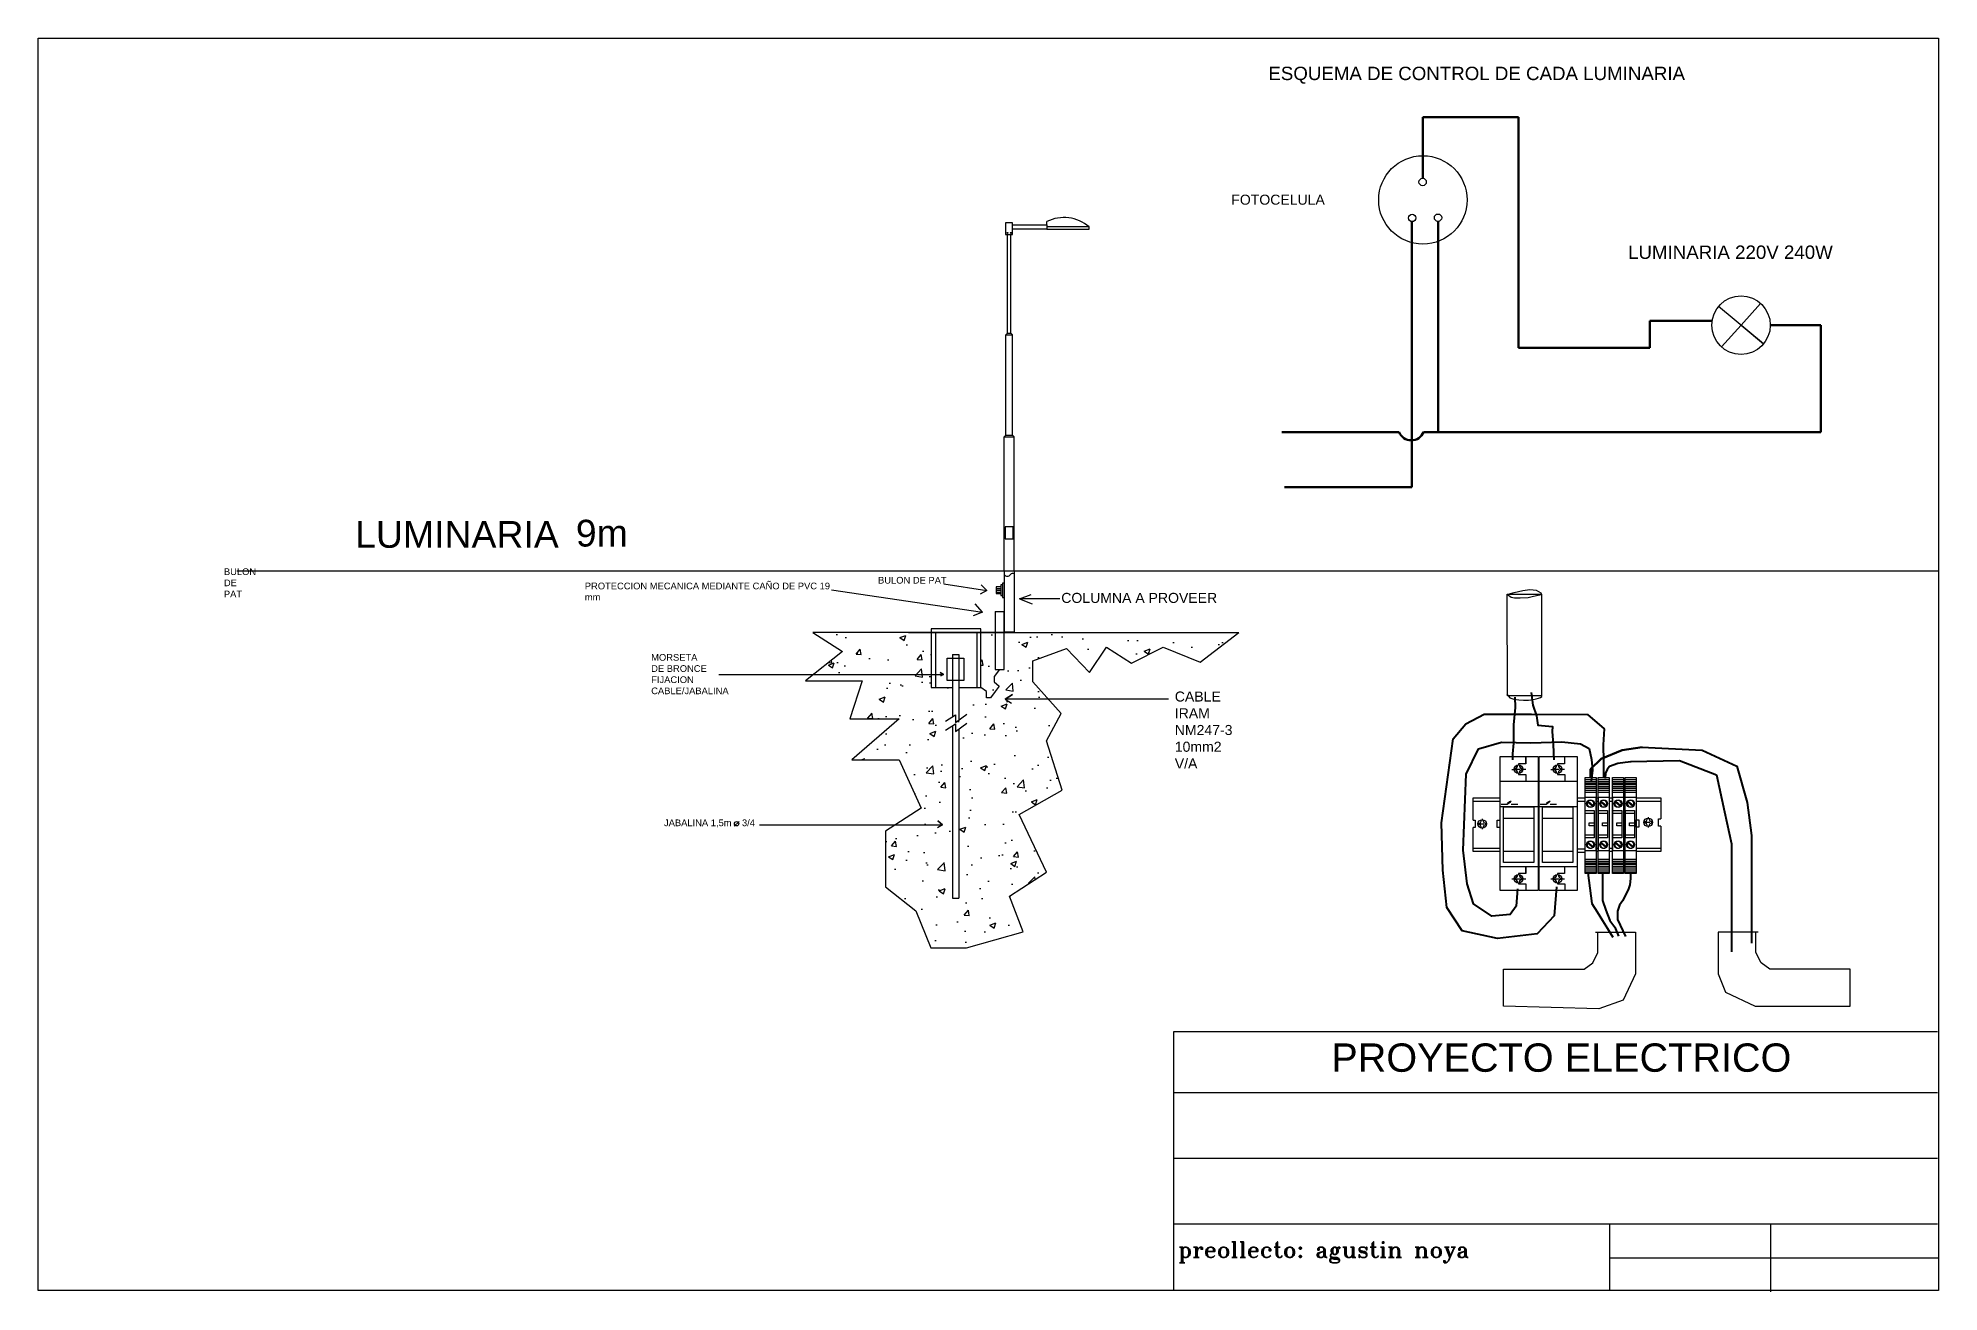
# Model space of a CAD drawing. Header units: millimetres. Extents: x 79 to 604, y 29 to 66.
# Drawn here: x 221.2 to 278, y 29 to 66.5 of the extents above; entities outside this region: 1.
import ezdxf

# ---------------------------------------------------------------- set-up
doc = ezdxf.new("R2010")
doc.units = ezdxf.units.MM
doc.styles.get("Standard").update_dxf_attribs({"font": 'arial.ttf'})

msp = doc.modelspace()

# ---------------------------------------------------------------- hatches: boundary and pattern name
h = msp.add_hatch()
h.set_pattern_fill('AR-CONC', color=256, scale=0.01)
h.paths.add_polyline_path([(251.35, 45.469), (251.79, 46.285), (250.941, 47.227), (250.941, 47.855), (251.947, 48.232), (252.638, 47.51), (253.141, 48.263), (253.896, 47.792), (254.839, 48.263), (255.939, 47.824), (257.103, 48.702), (254.012, 48.702), (249.393, 48.702), (249.393, 47.064), (248.733, 47.064), (248.733, 46.098), (248.733, 46.091), (248.635, 46.018), (248.635, 46.242), (248.542, 46.186), (248.542, 47.064), (247.909, 47.064), (247.909, 48.702), (247.225, 48.702), (244.371, 48.702), (245.252, 48.138), (244.151, 47.259), (245.849, 47.259), (245.472, 46.128), (246.949, 46.128), (245.535, 44.904), (246.949, 44.904), (247.609, 43.46), (246.54, 42.769), (246.54, 41.105), (247.452, 40.383), (247.892, 39.284), (248.961, 39.284), (250.658, 39.755), (250.249, 40.823), (251.35, 41.545), (250.532, 43.271), (251.821, 43.994)])
h.paths.add_polyline_path([(248.733, 40.764), (248.542, 40.764), (248.542, 45.915), (248.635, 45.971), (248.635, 45.747), (248.733, 45.82)], flags=16)

# ---------------------------------------------------------------- linework, layer by layer
at = {"color": 150, "lineweight": 50}
for p, q in [((262.597, 62.275), (262.597, 64.105)), ((265.453, 64.105), (265.453, 57.209)), ((263.05, 60.993), (263.05, 54.697)), ((269.374, 57.209), (269.374, 58.018)), ((269.374, 58.018), (271.237, 58.018)), ((272.976, 57.89), (274.488, 57.89)), ((274.488, 57.89), (274.488, 54.697)), ((265.453, 57.209), (269.374, 57.209)), ((261.885, 54.697), (258.378, 54.697)), ((274.488, 54.697), (262.617, 54.697))]:
    msp.add_line(p, q, dxfattribs=at)
at = {"color": 5, "lineweight": 50}
for p, q in [((262.597, 64.105), (265.453, 64.105)), ((267.608, 44.617), (267.922, 44.93)), ((267.922, 44.93), (268.548, 45.191)), ((268.548, 45.191), (269.15, 45.28)), ((267.608, 44.356), (267.608, 44.617))]:
    msp.add_line(p, q, dxfattribs=at)
for p, q in [((250.336, 60.893), (251.361, 60.893)), ((251.361, 60.893), (251.361, 60.988)), ((251.361, 60.893), (251.361, 60.756)), ((252.623, 60.833), (251.361, 60.833)), ((252.623, 60.756), (252.623, 60.833)), ((250.188, 60.602), (250.288, 60.602)), ((250.188, 57.652), (250.188, 60.602)), ((250.288, 57.652), (250.288, 60.602)), ((251.361, 60.756), (250.336, 60.756)), ((251.361, 60.756), (252.623, 60.756)), ((272.102, 57.89), (272.688, 58.538)), ((272.772, 57.33), (271.431, 58.45)), ((250.138, 57.602), (250.188, 57.652)), ((250.138, 54.602), (250.138, 57.602)), ((250.138, 57.602), (250.338, 57.602)), ((250.188, 57.652), (250.288, 57.652)), ((250.338, 57.602), (250.288, 57.652)), ((250.338, 54.602), (250.338, 57.602)), ((272.102, 57.89), (271.515, 57.242)), ((272.102, 57.89), (272.102, 57.89)), ((272.102, 57.89), (272.102, 57.89)), ((272.102, 57.89), (272.102, 57.89)), ((272.102, 57.89), (272.102, 57.89)), ((272.102, 57.89), (272.102, 57.89)), ((272.102, 57.89), (272.102, 57.89)), ((272.102, 57.89), (272.772, 57.33)), ((250.088, 54.552), (250.138, 54.602)), ((250.088, 50.552), (250.088, 54.552)), ((250.088, 50.552), (250.088, 54.552)), ((250.088, 54.552), (250.388, 54.552)), ((250.138, 54.602), (250.338, 54.602)), ((250.388, 54.552), (250.338, 54.602)), ((250.388, 50.552), (250.388, 54.552)), ((227.157, 50.552), (278.007, 50.552)), ((250.088, 50.552), (250.088, 48.702)), ((250.388, 50.552), (250.388, 48.719)), ((248.284, 50.165), (249.567, 49.957)), ((249.567, 49.957), (249.395, 50.131)), ((249.984, 50.072), (249.85, 50.072)), ((249.85, 50.072), (249.85, 49.867)), ((249.852, 50.02), (249.983, 50.02)), ((250.03, 50.129), (249.984, 50.129)), ((249.984, 50.129), (249.984, 49.815)), ((250.035, 50.128), (250.03, 50.128)), ((250.082, 50.185), (250.035, 50.185)), ((250.035, 50.185), (250.035, 49.755)), ((250.088, 50.185), (250.08, 50.185)), ((244.93, 49.979), (249.436, 49.312)), ((249.436, 49.312), (249.223, 49.56)), ((249.567, 49.957), (249.371, 49.855)), ((249.85, 49.867), (249.984, 49.867)), ((249.853, 49.968), (249.983, 49.968)), ((249.853, 49.91), (249.983, 49.91)), ((249.984, 49.816), (250.035, 49.816)), ((250.035, 49.755), (250.088, 49.755)), ((250.035, 49.755), (250.053, 49.755)), ((250.55, 49.712), (250.897, 49.845)), ((251.753, 49.712), (250.55, 49.712)), ((250.55, 49.712), (250.927, 49.56)), ((249.436, 49.312), (249.156, 49.204)), ((249.436, 49.312), (249.436, 49.312)), ((249.823, 49.337), (250.083, 49.337)), ((247.225, 48.702), (244.371, 48.702)), ((244.371, 48.702), (245.252, 48.138)), ((250.088, 48.702), (247.225, 48.702)), ((247.225, 48.702), (254.012, 48.702)), ((248.037, 48.695), (248.037, 47.07)), ((249.275, 48.699), (249.275, 47.061)), ((250.388, 48.719), (250.088, 48.719)), ((254.012, 48.702), (257.103, 48.702)), ((255.939, 47.824), (257.103, 48.702)), ((245.252, 48.138), (244.151, 47.259)), ((248.542, 48.051), (248.733, 48.051)), ((248.542, 48.051), (248.542, 46.186)), ((248.733, 48.051), (248.733, 46.098)), ((250.941, 47.855), (251.947, 48.232)), ((250.941, 47.227), (250.941, 47.855)), ((251.947, 48.232), (252.638, 47.51)), ((252.638, 47.51), (253.141, 48.263)), ((253.141, 48.263), (253.896, 47.792)), ((253.896, 47.792), (254.839, 48.263)), ((254.839, 48.263), (255.939, 47.824)), ((241.566, 47.453), (248.271, 47.453)), ((244.151, 47.259), (245.849, 47.259)), ((245.849, 47.259), (245.472, 46.128)), ((248.271, 47.453), (248.173, 47.509)), ((248.173, 47.509), (248.271, 47.453)), ((248.271, 47.453), (248.187, 47.397)), ((249.95, 47.597), (249.789, 47.395)), ((249.789, 47.395), (249.789, 47.234)), ((249.789, 47.234), (249.94, 47.103)), ((251.79, 46.285), (250.941, 47.227)), ((249.557, 46.942), (249.393, 47.064)), ((249.557, 46.752), (249.557, 46.942)), ((249.676, 46.752), (249.557, 46.752)), ((249.819, 46.942), (249.676, 46.752)), ((249.94, 47.103), (249.819, 46.942)), ((250.116, 46.716), (250.336, 46.851)), ((250.336, 46.851), (250.116, 46.716)), ((255.001, 46.716), (250.116, 46.716)), ((250.116, 46.716), (250.311, 46.598)), ((245.472, 46.128), (246.949, 46.128)), ((246.949, 46.128), (245.535, 44.904)), ((248.331, 46.06), (248.635, 46.242)), ((248.635, 46.018), (248.967, 46.265)), ((248.635, 46.242), (248.635, 46.018)), ((248.733, 46.098), (248.733, 46.091)), ((251.35, 45.469), (251.79, 46.285)), ((248.331, 45.789), (248.635, 45.971)), ((248.542, 45.915), (248.542, 40.764)), ((248.635, 45.747), (248.967, 45.994)), ((248.635, 45.971), (248.635, 45.747)), ((248.733, 45.82), (248.733, 40.764)), ((251.821, 43.994), (251.35, 45.469)), ((245.535, 44.904), (246.949, 44.904)), ((246.949, 44.904), (247.609, 43.46)), ((265.666, 44.999), (265.666, 44.776)), ((265.67, 44.999), (265.67, 44.776)), ((266.832, 44.999), (266.832, 44.776)), ((265.253, 44.616), (265.318, 44.616)), ((265.257, 44.616), (265.322, 44.616)), ((265.384, 44.62), (265.501, 44.62)), ((265.388, 44.62), (265.505, 44.62)), ((265.666, 44.776), (265.449, 44.776)), ((265.449, 44.776), (265.449, 44.746)), ((265.449, 44.492), (265.449, 44.466)), ((265.449, 44.466), (265.672, 44.466)), ((265.67, 44.776), (265.453, 44.776)), ((265.453, 44.776), (265.453, 44.746)), ((265.453, 44.492), (265.453, 44.466)), ((265.453, 44.466), (265.676, 44.466)), ((265.591, 44.618), (265.665, 44.618)), ((265.595, 44.618), (265.669, 44.618)), ((265.672, 44.466), (265.672, 44.263)), ((265.676, 44.466), (265.676, 44.263)), ((266.42, 44.616), (266.485, 44.616)), ((266.551, 44.62), (266.668, 44.62)), ((266.832, 44.776), (266.615, 44.776)), ((266.615, 44.776), (266.615, 44.746)), ((266.615, 44.492), (266.615, 44.466)), ((266.615, 44.466), (266.838, 44.466)), ((266.758, 44.618), (266.832, 44.618)), ((266.838, 44.466), (266.838, 44.263)), ((267.444, 44.312), (267.772, 44.312)), ((267.837, 44.312), (268.165, 44.312)), ((268.269, 44.312), (268.597, 44.312)), ((268.643, 44.312), (268.97, 44.312)), ((250.532, 43.271), (251.821, 43.994)), ((267.444, 44.254), (267.772, 44.254)), ((267.444, 44.205), (267.772, 44.205)), ((267.444, 44.16), (267.772, 44.16)), ((267.444, 44.105), (267.772, 44.105)), ((267.444, 44.049), (267.772, 44.049)), ((267.444, 43.991), (267.772, 43.991)), ((267.444, 43.936), (267.772, 43.936)), ((267.837, 44.254), (268.165, 44.254)), ((267.837, 44.205), (268.165, 44.205)), ((267.837, 44.16), (268.165, 44.16)), ((267.837, 44.105), (268.165, 44.105)), ((267.837, 44.049), (268.165, 44.049)), ((267.837, 43.991), (268.165, 43.991)), ((267.837, 43.936), (268.165, 43.936)), ((268.269, 44.254), (268.597, 44.254)), ((268.269, 44.205), (268.597, 44.205)), ((268.269, 44.16), (268.597, 44.16)), ((268.269, 44.105), (268.597, 44.105)), ((268.269, 44.049), (268.597, 44.049)), ((268.269, 43.991), (268.597, 43.991)), ((268.269, 43.936), (268.597, 43.936)), ((268.643, 44.254), (268.97, 44.254)), ((268.643, 44.205), (268.97, 44.205)), ((268.643, 44.16), (268.97, 44.16)), ((268.643, 44.105), (268.97, 44.105)), ((268.643, 44.049), (268.97, 44.049)), ((268.643, 43.991), (268.97, 43.991)), ((268.643, 43.936), (268.97, 43.936)), ((247.609, 43.46), (246.54, 42.769)), ((251.35, 41.545), (250.532, 43.271)), ((264.933, 43.573), (265.027, 43.573)), ((264.937, 43.573), (265.031, 43.573)), ((265.027, 43.573), (265.11, 43.573)), ((265.031, 43.573), (265.114, 43.573)), ((265.11, 43.573), (265.235, 43.678)), ((265.114, 43.573), (265.239, 43.678)), ((265.235, 43.574), (265.427, 43.574)), ((265.239, 43.574), (265.431, 43.574)), ((266.1, 43.573), (266.194, 43.573)), ((266.194, 43.573), (266.277, 43.573)), ((266.277, 43.573), (266.401, 43.678)), ((266.401, 43.574), (266.594, 43.574)), ((267.449, 43.304), (267.716, 43.304)), ((267.52, 43.642), (267.672, 43.519)), ((267.537, 43.657), (267.523, 43.64)), ((267.535, 43.66), (267.687, 43.536)), ((267.685, 43.537), (267.67, 43.521)), ((267.842, 43.304), (268.109, 43.304)), ((267.913, 43.642), (268.065, 43.519)), ((267.93, 43.657), (267.915, 43.64)), ((267.927, 43.66), (268.079, 43.536)), ((268.078, 43.537), (268.063, 43.521)), ((268.274, 43.304), (268.541, 43.304)), ((268.345, 43.642), (268.497, 43.519)), ((268.362, 43.657), (268.347, 43.64)), ((268.36, 43.66), (268.512, 43.536)), ((268.51, 43.537), (268.495, 43.521)), ((268.647, 43.304), (268.914, 43.304)), ((268.718, 43.642), (268.87, 43.519)), ((268.735, 43.657), (268.721, 43.64)), ((268.733, 43.66), (268.885, 43.536)), ((268.883, 43.537), (268.868, 43.521)), ((269.328, 43.189), (269.328, 43.16)), ((242.023, 42.914), (242.166, 43.052)), ((242.779, 42.954), (248.241, 42.954)), ((246.54, 42.769), (246.54, 41.105)), ((248.241, 42.954), (248.1, 42.872)), ((248.241, 42.954), (248.108, 43.076)), ((248.108, 43.076), (248.241, 42.954)), ((264.303, 42.983), (264.42, 42.983)), ((264.368, 43.139), (264.368, 43.11)), ((264.368, 42.855), (264.368, 42.83)), ((265.005, 43.153), (265.908, 43.153)), ((265.009, 43.153), (265.912, 43.153)), ((266.172, 43.153), (267.075, 43.153)), ((267.448, 42.66), (267.717, 42.66)), ((267.841, 42.66), (268.11, 42.66)), ((268.273, 42.66), (268.542, 42.66)), ((268.647, 42.66), (268.915, 42.66)), ((269.263, 43.033), (269.38, 43.033)), ((269.328, 42.905), (269.328, 42.879)), ((264.998, 42.174), (265.915, 42.174)), ((265.002, 42.174), (265.919, 42.174)), ((266.165, 42.174), (267.082, 42.174)), ((267.52, 42.415), (267.672, 42.292)), ((267.537, 42.431), (267.523, 42.413)), ((267.535, 42.433), (267.687, 42.309)), ((267.685, 42.311), (267.67, 42.294)), ((267.913, 42.415), (268.065, 42.292)), ((267.93, 42.431), (267.915, 42.413)), ((267.927, 42.433), (268.079, 42.309)), ((268.078, 42.311), (268.063, 42.294)), ((268.345, 42.415), (268.497, 42.292)), ((268.362, 42.431), (268.347, 42.413)), ((268.36, 42.433), (268.512, 42.309)), ((268.51, 42.311), (268.495, 42.294)), ((268.718, 42.415), (268.87, 42.292)), ((268.735, 42.431), (268.721, 42.413)), ((268.733, 42.433), (268.885, 42.309)), ((268.883, 42.311), (268.868, 42.294)), ((250.249, 40.823), (251.35, 41.545)), ((264.907, 41.716), (266.049, 41.716)), ((264.911, 41.716), (266.053, 41.716)), ((265.666, 41.499), (265.449, 41.499)), ((265.449, 41.499), (265.449, 41.47)), ((265.67, 41.499), (265.453, 41.499)), ((265.453, 41.499), (265.453, 41.47)), ((265.666, 41.722), (265.666, 41.499)), ((265.67, 41.722), (265.67, 41.499)), ((266.073, 41.716), (267.216, 41.716)), ((266.832, 41.499), (266.615, 41.499)), ((266.615, 41.499), (266.615, 41.47)), ((266.832, 41.722), (266.832, 41.499)), ((267.444, 41.931), (267.772, 41.931)), ((267.444, 41.872), (267.772, 41.872)), ((267.444, 41.824), (267.772, 41.824)), ((267.444, 41.778), (267.772, 41.778)), ((267.444, 41.723), (267.772, 41.723)), ((267.444, 41.668), (267.772, 41.668)), ((267.444, 41.61), (267.772, 41.61)), ((267.444, 41.555), (267.772, 41.555)), ((267.837, 41.931), (268.165, 41.931)), ((267.837, 41.872), (268.165, 41.872)), ((267.837, 41.824), (268.165, 41.824)), ((267.837, 41.778), (268.165, 41.778)), ((267.837, 41.723), (268.165, 41.723)), ((267.837, 41.668), (268.165, 41.668)), ((267.837, 41.61), (268.165, 41.61)), ((267.837, 41.555), (268.165, 41.555)), ((268.269, 41.931), (268.597, 41.931)), ((268.269, 41.872), (268.597, 41.872)), ((268.269, 41.824), (268.597, 41.824)), ((268.269, 41.778), (268.597, 41.778)), ((268.269, 41.723), (268.597, 41.723)), ((268.269, 41.668), (268.597, 41.668)), ((268.269, 41.61), (268.597, 41.61)), ((268.269, 41.555), (268.597, 41.555)), ((268.643, 41.931), (268.97, 41.931)), ((268.643, 41.872), (268.97, 41.872)), ((268.643, 41.824), (268.97, 41.824)), ((268.643, 41.778), (268.97, 41.778)), ((268.643, 41.723), (268.97, 41.723)), ((268.643, 41.668), (268.97, 41.668)), ((268.643, 41.61), (268.97, 41.61)), ((268.643, 41.555), (268.97, 41.555)), ((246.54, 41.105), (247.452, 40.383)), ((265.253, 41.34), (265.318, 41.34)), ((265.257, 41.34), (265.322, 41.34)), ((265.384, 41.343), (265.501, 41.343)), ((265.388, 41.343), (265.505, 41.343)), ((265.449, 41.215), (265.449, 41.19)), ((265.449, 41.19), (265.672, 41.19)), ((265.453, 41.215), (265.453, 41.19)), ((265.453, 41.19), (265.676, 41.19)), ((265.591, 41.341), (265.665, 41.341)), ((265.595, 41.341), (265.669, 41.341)), ((265.672, 41.19), (265.672, 40.986)), ((265.676, 41.19), (265.676, 40.986)), ((266.42, 41.34), (266.485, 41.34)), ((266.551, 41.343), (266.668, 41.343)), ((266.615, 41.215), (266.615, 41.19)), ((266.615, 41.19), (266.838, 41.19)), ((266.758, 41.341), (266.832, 41.341)), ((266.838, 41.19), (266.838, 40.986)), ((247.452, 40.383), (247.892, 39.284)), ((248.542, 40.764), (248.733, 40.764)), ((250.658, 39.755), (250.249, 40.823)), ((247.892, 39.284), (248.961, 39.284)), ((248.961, 39.284), (250.658, 39.755)), ((277.968, 36.766), (255.143, 36.766)), ((255.143, 36.766), (255.143, 29.055)), ((277.968, 34.946), (255.143, 34.946)), ((277.968, 32.982), (255.143, 32.982)), ((277.968, 31.019), (255.143, 31.019)), ((268.186, 29.055), (268.186, 31.019)), ((272.994, 28.995), (272.994, 31.026)), ((268.186, 30.013), (278.016, 30.013))]:
    msp.add_line(p, q)
at = {"color": 1, "lineweight": 50}
for p, q in [((262.267, 60.993), (262.267, 53.048)), ((262.267, 53.048), (258.464, 53.048))]:
    msp.add_line(p, q, dxfattribs=at)
for points in [[(221.222, 66.474), (278.007, 66.474), (278.007, 29.041), (221.222, 29.041)], [(250.336, 60.602), (250.336, 60.95), (250.124, 60.95), (250.124, 60.602)], [(250.118, 51.508), (250.352, 51.508), (250.352, 51.863), (250.118, 51.863)], [(265.119, 49.847), (266.139, 49.847), (266.144, 46.811), (265.124, 46.811)], [(248.387, 47.937), (248.883, 47.937), (248.883, 47.27), (248.387, 47.27)], [(264.902, 45.001), (266.037, 45.001), (266.037, 40.999), (264.902, 40.999)], [(264.906, 45.001), (266.042, 45.001), (266.042, 40.999), (264.906, 40.999)], [(266.069, 45.001), (267.204, 45.001), (267.204, 40.999), (266.069, 40.999)], [(267.441, 44.376), (267.77, 44.376), (267.77, 41.499), (267.441, 41.499)], [(267.834, 44.376), (268.163, 44.376), (268.163, 41.499), (267.834, 41.499)], [(268.266, 44.376), (268.595, 44.376), (268.595, 41.499), (268.266, 41.499)], [(268.639, 44.376), (268.968, 44.376), (268.968, 41.499), (268.639, 41.499)], [(264.902, 44.261), (266.037, 44.261), (266.037, 43.493), (264.902, 43.493)], [(264.906, 44.261), (266.041, 44.261), (266.041, 43.493), (264.906, 43.493)], [(266.069, 44.261), (267.204, 44.261), (267.204, 43.493), (266.069, 43.493)], [(267.447, 43.788), (267.769, 43.788), (267.769, 42.185), (267.447, 42.185)], [(267.84, 43.788), (268.162, 43.788), (268.162, 42.185), (267.84, 42.185)], [(268.272, 43.788), (268.594, 43.788), (268.594, 42.185), (268.272, 42.185)], [(268.645, 43.788), (268.967, 43.788), (268.967, 42.185), (268.645, 42.185)], [(265.003, 43.493), (265.908, 43.493), (265.908, 41.834), (265.003, 41.834)], [(265.007, 43.493), (265.912, 43.493), (265.912, 41.834), (265.007, 41.834)], [(265.125, 43.608), (265.187, 43.658), (265.206, 43.636), (265.145, 43.587)], [(265.129, 43.608), (265.191, 43.658), (265.21, 43.636), (265.149, 43.587)], [(266.169, 43.493), (267.074, 43.493), (267.074, 41.834), (266.169, 41.834)], [(266.292, 43.608), (266.354, 43.658), (266.373, 43.636), (266.311, 43.587)], [(267.449, 43.385), (267.717, 43.385), (267.717, 42.573), (267.449, 42.573)], [(267.842, 43.385), (268.11, 43.385), (268.11, 42.573), (267.842, 42.573)], [(268.274, 43.385), (268.542, 43.385), (268.542, 42.573), (268.274, 42.573)], [(268.647, 43.385), (268.915, 43.385), (268.915, 42.573), (268.647, 42.573)], [(264.821, 43.097), (264.899, 43.097), (264.899, 42.877), (264.821, 42.877)], [(267.569, 43.019), (267.717, 43.019), (267.717, 42.924), (267.569, 42.924)], [(267.962, 43.019), (268.11, 43.019), (268.11, 42.924), (267.962, 42.924)], [(268.394, 43.019), (268.542, 43.019), (268.542, 42.924), (268.394, 42.924)], [(268.767, 43.019), (268.915, 43.019), (268.915, 42.924), (268.767, 42.924)], [(268.969, 43.103), (269.046, 43.103), (269.046, 42.884), (268.969, 42.884)]]:
    msp.add_lwpolyline(points, close=True)
for points in [[(265.141, 49.851), (265.326, 49.904), (265.583, 49.966), (265.788, 49.992), (265.888, 49.978), (265.978, 49.968), (266.12, 49.892), (266.136, 49.847)], [(265.122, 49.844), (265.231, 49.764), (265.337, 49.737), (265.505, 49.737), (265.744, 49.75), (265.861, 49.777), (265.993, 49.808), (266.138, 49.846)], [(249.823, 49.337), (249.823, 47.597), (250.083, 47.597), (250.083, 49.337)], [(248.733, 47.064), (249.393, 47.064), (249.393, 48.813), (247.909, 48.813), (247.909, 47.064), (248.542, 47.064)], [(265.102, 46.865), (265.191, 46.758), (265.319, 46.714), (265.468, 46.69), (265.604, 46.679), (265.756, 46.688), (265.889, 46.704), (265.979, 46.722), (266.055, 46.741), (266.111, 46.76), (266.152, 46.794), (266.152, 46.821)], [(264.1, 43.097), (264.1, 43.763), (264.906, 43.763)], [(266.037, 43.763), (266.069, 43.763)], [(267.204, 43.763), (267.447, 43.763)], [(267.769, 43.763), (267.84, 43.763)], [(268.162, 43.763), (268.272, 43.763)], [(268.594, 43.763), (268.645, 43.763)], [(268.967, 43.763), (269.705, 43.763), (269.705, 43.139)], [(264.1, 43.662), (264.906, 43.662)], [(265.216, 43.662), (265.22, 43.662)], [(266.037, 43.662), (266.069, 43.662)], [(267.204, 43.662), (267.447, 43.662)], [(267.769, 43.662), (267.84, 43.662)], [(268.162, 43.662), (268.272, 43.662)], [(268.594, 43.662), (268.645, 43.662)], [(268.967, 43.662), (269.705, 43.662)], [(264.1, 43.097), (264.164, 43.097), (264.164, 42.877), (264.1, 42.877)], [(264.906, 42.162), (264.1, 42.162), (264.1, 42.877)], [(269.705, 42.92), (269.705, 42.162), (268.968, 42.162)], [(269.705, 42.92), (269.637, 42.92), (269.637, 43.139), (269.705, 43.139)], [(264.906, 42.253), (264.1, 42.253)], [(265.007, 42.253), (265.003, 42.253)], [(265.007, 42.162), (265.003, 42.162)], [(265.912, 42.253), (265.908, 42.253)], [(265.912, 42.162), (265.908, 42.162)], [(266.069, 42.253), (266.037, 42.253)], [(266.069, 42.162), (266.037, 42.162)], [(267.204, 42.244), (267.447, 42.244)], [(267.204, 42.143), (267.447, 42.143)], [(267.447, 42.253), (267.441, 42.253)], [(267.638, 42.253), (267.571, 42.253)], [(267.84, 42.253), (267.769, 42.253)], [(267.834, 42.162), (267.77, 42.162)], [(268.03, 42.253), (267.963, 42.253)], [(268.272, 42.253), (268.162, 42.253)], [(268.266, 42.162), (268.163, 42.162)], [(268.462, 42.253), (268.395, 42.253)], [(268.645, 42.253), (268.594, 42.253)], [(268.639, 42.162), (268.595, 42.162)], [(268.836, 42.253), (268.769, 42.253)], [(269.705, 42.253), (268.967, 42.253)], [(267.755, 39.754), (268.953, 39.754), (268.953, 38.503), (268.581, 37.714), (267.851, 37.462), (265.005, 37.538), (265.005, 38.19), (265.005, 38.639), (267.415, 38.639), (267.674, 38.829), (267.823, 39.142), (267.823, 39.74)], [(272.617, 39.754), (271.419, 39.754), (271.419, 38.503), (271.637, 37.959), (272.522, 37.538), (275.367, 37.538), (275.367, 38.19), (275.367, 38.639), (272.958, 38.639), (272.699, 38.829), (272.549, 39.142), (272.549, 39.74)]]:
    msp.add_lwpolyline(points)
at = {"color": 5, "lineweight": 40}
for points in [[(265.345, 46.776), (265.353, 46.462), (265.3, 45.945), (265.3, 45.398), (265.278, 45.083), (265.278, 44.896)], [(265.428, 41.042), (265.386, 40.522), (265.204, 40.275), (264.657, 40.227), (264.108, 40.6), (263.917, 41.196), (263.797, 42.202), (263.895, 44.474), (264.263, 45.231), (264.941, 45.429), (265.818, 45.407), (266.748, 45.438), (267.307, 45.376), (267.567, 45.242), (267.637, 44.906), (267.661, 44.593), (267.624, 44.251)], [(269.142, 45.28), (270.94, 45.193), (271.972, 44.712), (272.283, 43.626), (272.42, 42.643), (272.42, 41.692), (272.42, 40.588), (272.42, 39.421)], [(267.53, 41.525), (267.641, 40.608), (267.807, 40.359), (267.962, 40.1), (268.108, 39.862), (268.274, 39.603)]]:
    msp.add_lwpolyline(points, dxfattribs=at)
at = {"color": 1, "lineweight": 40}
for points in [[(265.837, 46.911), (265.882, 46.536), (265.987, 46.213), (266.032, 45.935), (266.468, 45.898), (266.461, 45.748), (266.491, 45.357), (266.513, 44.9)], [(266.587, 41.106), (266.523, 40.238), (266.008, 39.697), (264.826, 39.563), (263.768, 39.794), (263.312, 40.489), (263.189, 41.6), (263.158, 43.019), (263.503, 45.529), (263.878, 45.978), (264.424, 46.26), (265.846, 46.26), (267.52, 46.251), (268.009, 45.828), (267.982, 45.344), (267.99, 44.859), (267.989, 44.349)], [(268.795, 44.851), (270.265, 44.885), (271.369, 44.456), (271.613, 43.346), (271.816, 42.386), (271.816, 41.435), (271.816, 40.332), (271.816, 39.164)], [(268.817, 44.844), (268.643, 44.822), (268.42, 44.788), (268.171, 44.696), (268.101, 44.611), (268.057, 44.498), (268.048, 44.347)], [(267.963, 41.52), (267.963, 41.354), (267.963, 41.032), (267.963, 40.699), (268.067, 40.406), (268.178, 40.098), (268.33, 39.901), (268.437, 39.629)]]:
    msp.add_lwpolyline(points, dxfattribs=at)
at = {"color": 3, "lineweight": 40}
msp.add_lwpolyline([(268.799, 41.525), (268.799, 41.356), (268.781, 41.161), (268.74, 41.045), (268.568, 40.693), (268.474, 40.552), (268.407, 40.381), (268.407, 40.252), (268.407, 40.125), (268.651, 39.624)], dxfattribs=at)
for centre, radius in [((262.597, 61.636), 1.321), ((262.59, 62.17), 0.11), ((262.278, 61.096), 0.11), ((263.05, 61.103), 0.11), ((250.188, 60.648), 0.0166), ((250.286, 60.648), 0.0166), ((272.102, 57.89), 0.874), ((265.45, 44.619), 0.127), ((265.454, 44.619), 0.127), ((266.617, 44.619), 0.127), ((267.604, 43.591), 0.117), ((267.997, 43.591), 0.117), ((268.429, 43.591), 0.117), ((268.802, 43.591), 0.117), ((242.091, 42.989), 0.0656), ((264.369, 42.983), 0.127), ((269.329, 43.032), 0.127), ((267.604, 42.365), 0.117), ((267.997, 42.365), 0.117), ((268.429, 42.365), 0.117), ((268.802, 42.365), 0.117), ((265.45, 41.343), 0.127), ((265.454, 41.343), 0.127), ((266.617, 41.343), 0.127)]:
    msp.add_circle(centre, radius)
for centre, radius, start, end in [((251.875, 59.953), 1.155, 49.4702, 116.3927), ((80, 53.913), 0.865, 115.0189, 64.9811), ((250.18, 50.502), 0.112, 216.0562, 325.3226), ((250.343, 50.376), 0.0932, 61.0608, 143.8803), ((265.332, 44.729), 0.0907, 265.2033, 8.56), ((265.332, 44.512), 0.0907, 349.1686, 95.1324), ((265.336, 44.512), 0.0907, 349.1686, 95.1324), ((265.336, 44.729), 0.0907, 265.2033, 8.56), ((265.564, 44.51), 0.0907, 82.7199, 190.1887), ((265.566, 44.729), 0.0907, 171.1881, 275.9494), ((265.568, 44.51), 0.0907, 82.7199, 190.1887), ((265.57, 44.729), 0.0907, 171.1881, 275.9494), ((266.499, 44.729), 0.0907, 265.2033, 8.56), ((266.499, 44.512), 0.0907, 349.1686, 95.1324), ((266.731, 44.51), 0.0907, 82.7199, 190.1887), ((266.733, 44.729), 0.0907, 171.1881, 275.9494), ((267.604, 43.59), 0.0986, 148.2729, 313.8324), ((267.604, 43.59), 0.0986, 326.8594, 134.7561), ((267.997, 43.59), 0.0986, 148.2729, 313.8324), ((267.997, 43.59), 0.0986, 326.8594, 134.7561), ((268.429, 43.59), 0.0986, 148.2729, 313.8324), ((268.429, 43.59), 0.0986, 326.8594, 134.7561), ((268.802, 43.59), 0.0986, 148.2729, 313.8324), ((268.802, 43.59), 0.0986, 326.8594, 134.7561), ((264.251, 42.876), 0.0907, 349.1686, 95.1324), ((264.251, 43.093), 0.0907, 265.2033, 8.56), ((264.484, 42.874), 0.0907, 82.7199, 190.1887), ((264.485, 43.093), 0.0907, 171.1881, 275.9494), ((269.211, 43.143), 0.0907, 265.2033, 8.56), ((269.211, 42.926), 0.0907, 349.1686, 95.1324), ((269.443, 42.924), 0.0907, 82.7199, 190.1887), ((269.445, 43.143), 0.0907, 171.1881, 275.9494), ((267.604, 42.363), 0.0986, 148.2729, 313.8324), ((267.604, 42.363), 0.0986, 326.8594, 134.7561), ((267.997, 42.363), 0.0986, 148.2729, 313.8324), ((267.997, 42.363), 0.0986, 326.8594, 134.7561), ((268.429, 42.363), 0.0986, 148.2729, 313.8324), ((268.429, 42.363), 0.0986, 326.8594, 134.7561), ((268.802, 42.363), 0.0986, 148.2729, 313.8324), ((268.802, 42.363), 0.0986, 326.8594, 134.7561), ((265.332, 41.453), 0.0907, 265.2033, 8.56), ((265.336, 41.453), 0.0907, 265.2033, 8.56), ((265.566, 41.453), 0.0907, 171.1881, 275.9494), ((265.57, 41.453), 0.0907, 171.1881, 275.9494), ((266.499, 41.453), 0.0907, 265.2033, 8.56), ((266.733, 41.453), 0.0907, 171.1881, 275.9494), ((265.332, 41.236), 0.0907, 349.1686, 95.1324), ((265.336, 41.236), 0.0907, 349.1686, 95.1324), ((265.564, 41.234), 0.0907, 82.7199, 190.1887), ((265.568, 41.234), 0.0907, 82.7199, 190.1887), ((266.499, 41.236), 0.0907, 349.1686, 95.1324), ((266.731, 41.234), 0.0907, 82.7199, 190.1887)]:
    msp.add_arc(centre, radius, start, end)
at = {"color": 150, "lineweight": 50}
msp.add_arc((262.251, 54.844), 0.394, 201.821, 338.179, dxfattribs=at)

# ---------------------------------------------------------------- texts
at = {"attachment_point": 1}
for s, insert, char_height in [('ESQUEMA DE CONTROL DE CADA LUMINARIA ', (257.98, 65.616), 0.4), ('FOTOCELULA', (256.873, 61.792), 0.3), ('LUMINARIA 220V 240W', (268.727, 60.272), 0.4), ('LUMINARIA ', (230.696, 52.038), 0.8), ('BULON DE PAT', (246.319, 50.368), 0.2), ('COLUMNA A PROVEER ', (251.794, 49.89), 0.3), ('JABALINA 1,5m    3/4', (239.924, 43.117), 0.2), ('PROYECTO ELECTRICO', (259.86, 36.424), 0.84745)]:
    msp.add_mtext(s, dxfattribs=dict(at, insert=insert, char_height=char_height))
at = {"insert": (237.29, 52.075), "char_height": 0.8, "width": 0.8, "attachment_point": 1}
msp.add_mtext('9m', dxfattribs=at)
at = {"attachment_point": 1}
for s, width, insert, char_height in [('BULON DE PAT ', 0.54843, (226.775, 50.623), 0.2), ('PROTECCION MECANICA MEDIANTE CAÑO DE PVC 19 \\Pmm', 9.01914, (237.558, 50.196), 0.2), ('MORSETA DE BRONCE FIJACION CABLE/JABALINA', 1.76891, (239.541, 48.062), 0.2), ('CABLE IRAM NM247-3 10mm2 V/A', 0.9571, (255.185, 46.942), 0.3)]:
    msp.add_mtext_dynamic_manual_height_columns(s, width=width, gutter_width=12.5, heights=[0], dxfattribs=dict(at, insert=insert, char_height=char_height))
at = {"color": 5, "insert": (255.28, 30.496), "char_height": 0.47514, "attachment_point": 1}
msp.add_mtext_dynamic_manual_height_columns('{\\Fromant|c0;\\C256;preollecto: agustin noya}', width=65.22714, gutter_width=12.5, heights=[0], dxfattribs=at)

doc.saveas('drawing.dxf')
